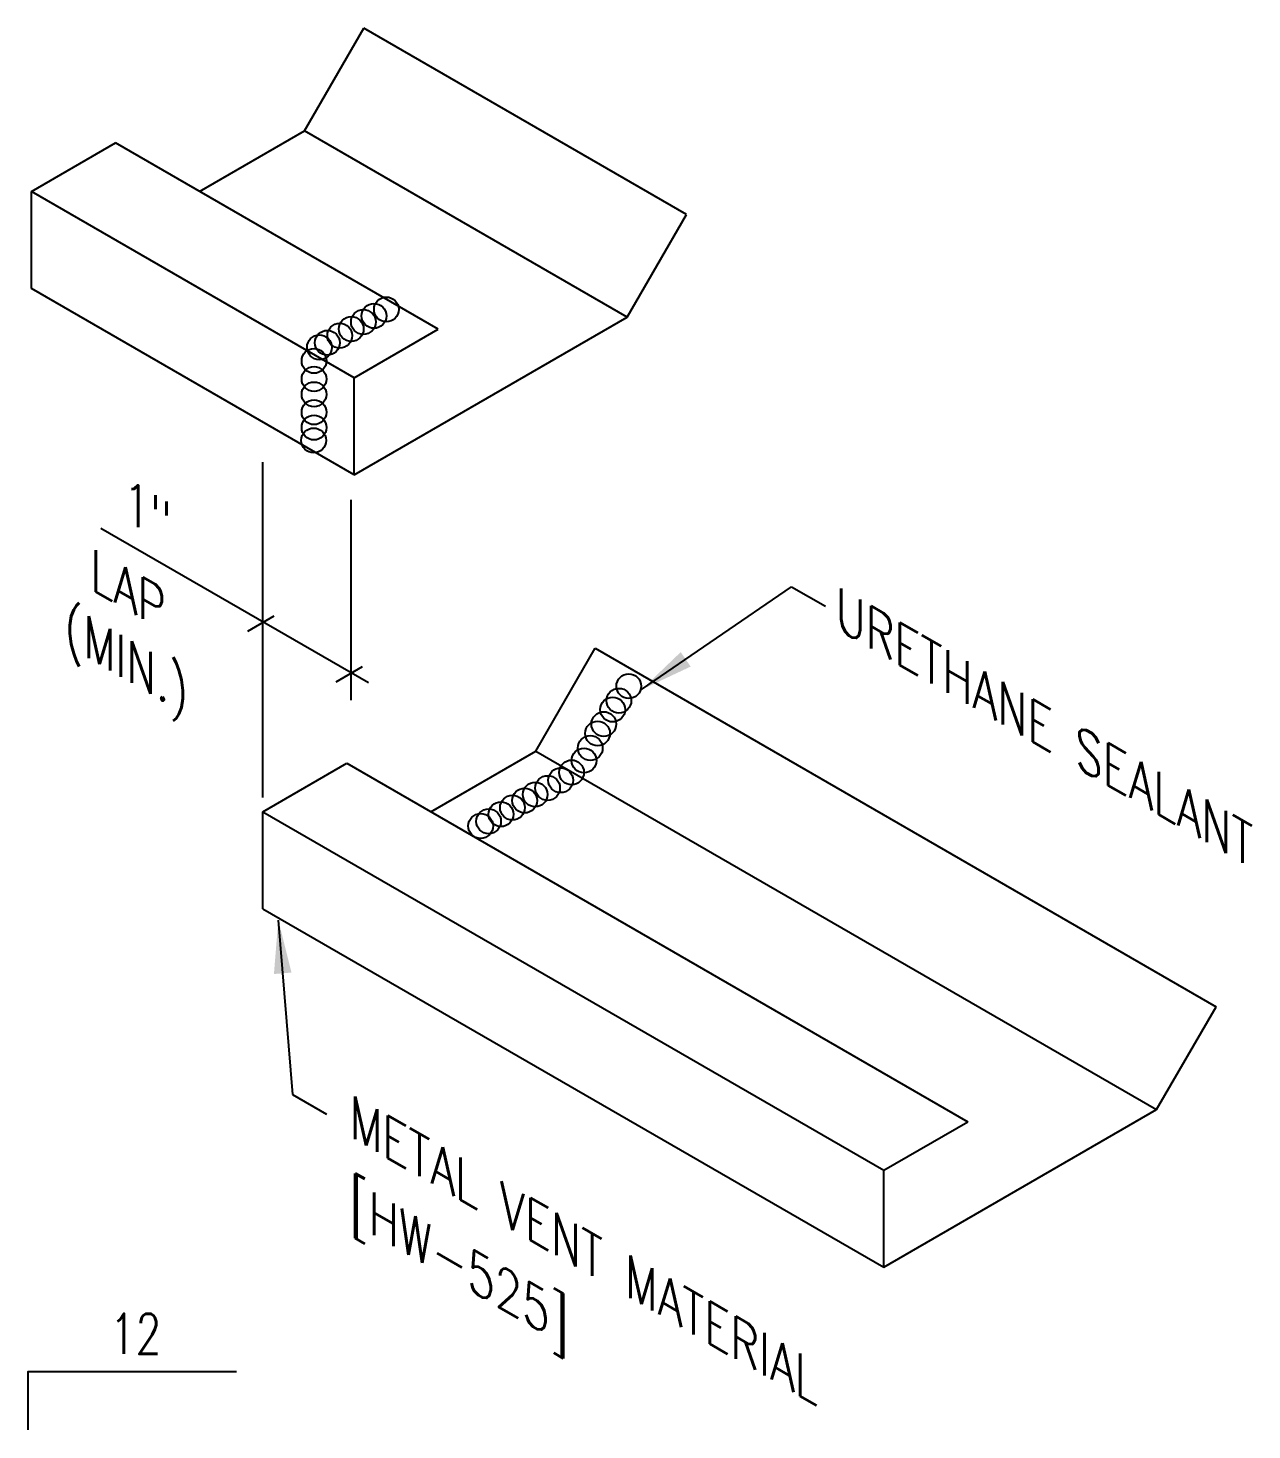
# Model space of a CAD drawing. Header units: inches. Extents: x 0 to 46.1, y 14.2 to 46.7.
# Drawn here: x 5.4 to 16.84, y 33.64 to 46.75 of the extents above; entities that cross this region are included whole.
import ezdxf
from ezdxf.enums import TextEntityAlignment as Align

# ---------------------------------------------------------------- set-up
doc = ezdxf.new("R2010")
doc.units = ezdxf.units.IN
doc.header["$MEASUREMENT"] = 0
for name, color, linetype in [('DIM', 2, 'Continuous'), ('MARK', 1, 'Continuous'), ('SEALANT', 8, 'Continuous'), ('TEXT', 2, 'Continuous'), ('TRIM', 6, 'Continuous')]:
    doc.layers.add(name, color=color, linetype=linetype)
doc.styles.add('ROMANS', font='ROMANS.SHX', dxfattribs={"width": 0.75, "height": 0.5})
doc.styles.add('TEXT', font='SIMPLEX', dxfattribs={"width": 0.75, "height": 6})
doc.styles.add('TEXT1', font='ROMANS.shx', dxfattribs={"width": 0.75, "height": 0.375})
doc.dimstyles.new('DETAIL$7', dxfattribs={"dimscale": 4, "dimtxt": 6, "dimasz": 0.125, "dimexe": 0.0625, "dimexo": 0.125, "dimgap": 0.0625, "dimtad": 1, "dimdec": 5, "dimzin": 3, "dimdsep": 46, "dimlunit": 4, "dimtxsty": 'TEXT', "dimblk": 'ARCHTICK', "dimcen": 0.0625, "dimclrd": 7, "dimclre": 7, "dimclrt": 2, "dimadec": 0, "dimazin": 0, "dimtfac": 0.666667, "dimtdec": 5, "dimtmove": 0, "dimatfit": 3, "dimfxl": 0, "dimfrac": 2, "dimtolj": 1, "dimtzin": 3, "dimarcsym": 0})

# ---------------------------------------------------------------- blocks, each defined once
blk = doc.blocks.new('slopl1')
at = {"layer": 'MARK', "color": 6}
blk.add_lwpolyline([(0, 0), (0, 0.1368), (0.4871, 0.1368)], dxfattribs=at)
at = {"layer": 'MARK', "color": 2, "style": 'TEXT1', "width": 0.75}
blk.add_text('12', height=0.09375, dxfattribs=at).set_placement((0.1909, 0.1779))
blk.add_attdef('SLOPL1', text='', height=0.0938, dxfattribs=at).set_placement((-0.0549, 0.0243), align=Align.RIGHT)

msp = doc.modelspace()

# ---------------------------------------------------------------- linework, layer by layer
at = {"layer": 'DIM', "color": 7}
for p, q in [((7.59347, 39.55372), (7.59347, 42.6895)), ((8.41655, 42.33792), (8.41655, 40.46434)), ((8.57978, 40.62558), (6.07773, 42.07014)), ((7.6974, 41.2501), (7.4505, 41.10755)), ((8.52153, 40.77429), (8.27462, 40.63174))]:
    msp.add_line(p, q, dxfattribs=at)
at = {"layer": 'SEALANT'}
for centre in [(8.74846, 44.11741), (8.4198, 43.93467), (8.53363, 44.00039), (8.63221, 44.0573), (8.1969, 43.80598), (8.31241, 43.87267), (8.12238, 43.76295), (8.07231, 43.63616), (8.07231, 43.46678), (8.07231, 43.32323), (8.07231, 43.1566), (8.07231, 43.01304), (8.0683, 42.89283), (11.01414, 40.59508), (10.92175, 40.45898), (10.86339, 40.37634), (10.72237, 40.15275), (10.78072, 40.24024), (10.65429, 40.01665), (10.59594, 39.89999), (10.47923, 39.78819), (10.25554, 39.64237), (10.37711, 39.71528), (10.0407, 39.52535), (10.13928, 39.58226), (9.81949, 39.39763), (9.92688, 39.45963), (9.62945, 39.28791), (9.70398, 39.33094)]:
    msp.add_circle(centre, 0.11578, dxfattribs=at)
at = {"layer": 'TRIM'}
for p, q in [((7.98188, 45.78722), (8.53692, 46.74858)), ((11.55488, 45.00616), (8.53692, 46.74858)), ((7.0007, 45.22074), (7.98188, 45.78722)), ((10.99984, 44.0448), (7.98188, 45.78722)), ((5.43082, 45.22074), (6.21576, 45.67393)), ((9.23372, 43.93151), (6.21576, 45.67393)), ((5.43082, 44.31437), (5.43082, 45.22074)), ((8.44878, 43.47832), (5.43082, 45.22074)), ((10.99984, 44.0448), (11.55488, 45.00616)), ((8.44878, 42.57195), (5.43082, 44.31437)), ((8.44878, 42.57195), (10.99984, 44.0448)), ((8.44878, 43.47832), (9.23372, 43.93151)), ((8.44878, 42.57195), (8.44878, 43.47832)), ((10.14453, 39.98751), (10.69957, 40.94886)), ((10.69957, 40.94886), (16.50382, 37.59778)), ((9.16335, 39.42102), (10.14453, 39.98751)), ((10.14453, 39.98751), (15.94878, 36.63642)), ((7.59347, 39.42102), (8.37841, 39.87421)), ((8.37841, 39.87421), (14.18266, 36.52312)), ((7.59347, 38.51465), (7.59347, 39.42102)), ((7.59347, 39.42102), (13.39772, 36.06994)), ((7.59347, 38.51465), (13.39772, 35.16357)), ((15.94878, 36.63642), (16.50382, 37.59778)), ((13.39772, 35.16357), (15.94878, 36.63642)), ((13.39772, 36.06994), (14.18266, 36.52312)), ((13.39772, 35.16357), (13.39772, 36.06994))]:
    msp.add_line(p, q, dxfattribs=at)

# ---------------------------------------------------------------- block references
at = {"layer": 'MARK', "xscale": 4, "yscale": 4, "zscale": 4}
msp.add_blockref('slopl1', (5.39871, 33.64057), dxfattribs=at)

# ---------------------------------------------------------------- texts
at = {"layer": 'DIM', "style": 'ROMANS', "oblique": 330}
for s, p in [('1"', (6.2899, 42.16268)), ('LAP', (5.98262, 41.50636))]:
    msp.add_text(s, height=0.338437, rotation=330, dxfattribs=at).set_placement(p)
msp.add_text('(MIN.)', height=0.338437, rotation=330, dxfattribs=at).set_placement((6.40172, 40.80089), align=Align.MIDDLE_CENTER)
at = {"layer": 'TEXT', "style": 'ROMANS', "oblique": 330}
for s, height, p in [('URETHANE SEALANT', 0.3449189, (12.9479, 41.13862)), ('METAL VENT MATERIAL', 0.3449189, (8.40498, 36.38952)), ('[HW-525]', 0.344919, (8.40498, 35.59478))]:
    msp.add_text(s, height=height, rotation=330, dxfattribs=at).set_placement(p)

# ---------------------------------------------------------------- leaders
at = {"layer": 'TEXT'}
for points in [[(11.13399, 40.56278), (12.5359, 41.52505), (12.85311, 41.34386)], [(7.73815, 38.4086), (7.87223, 36.77595), (8.18945, 36.59476)]]:
    msp.add_leader(points, dimstyle='DETAIL$7', dxfattribs=at)

doc.saveas('drawing.dxf')
